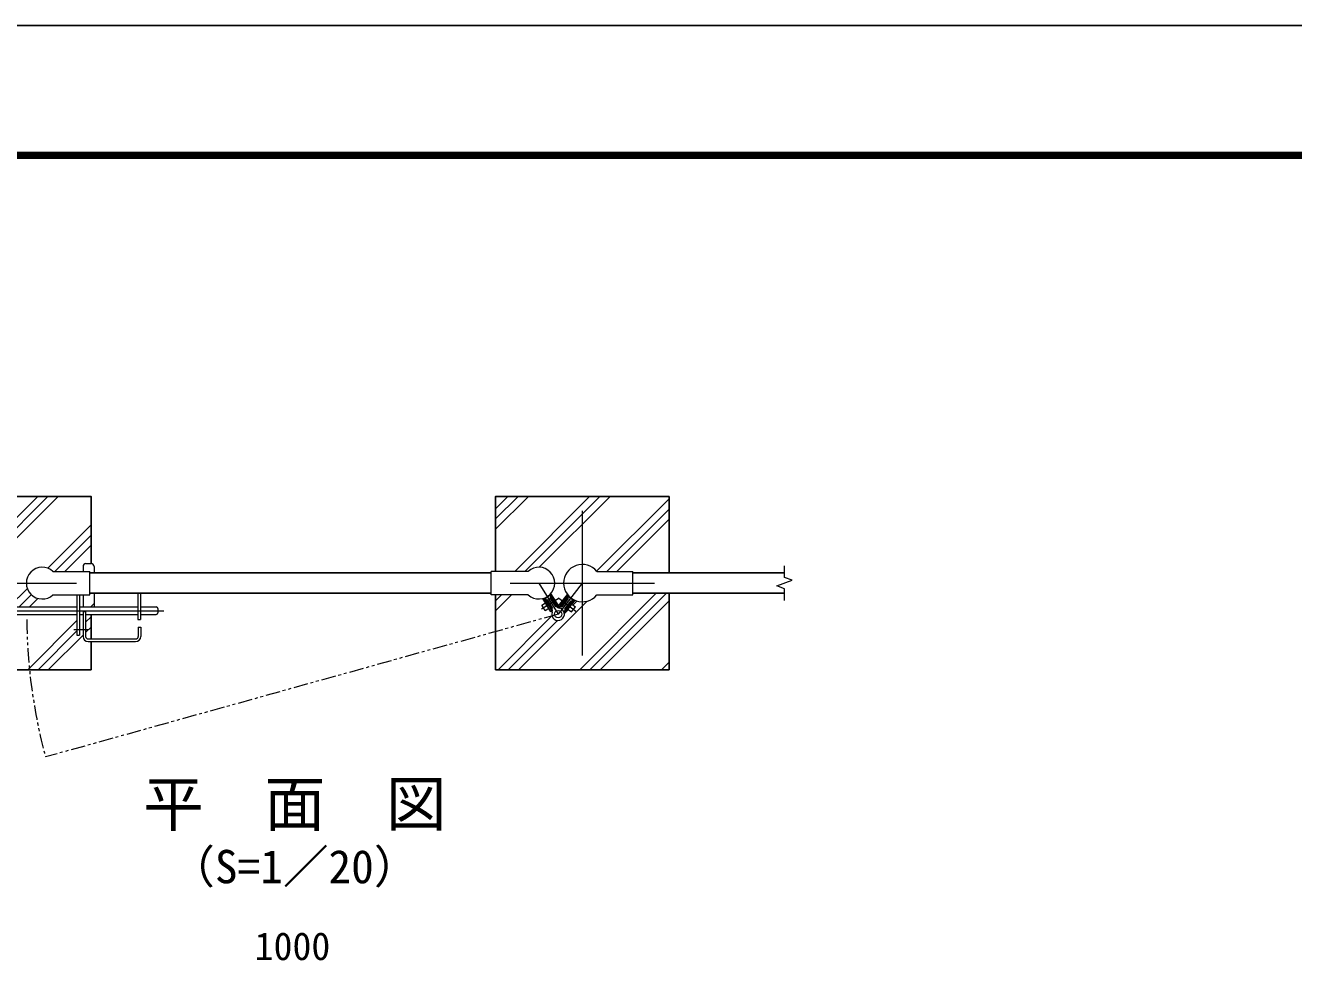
# Model space of a CAD drawing. Units: millimetres, scale not verified. Extents: x -4200 to 4200, y -2970 to 2970.
# Drawn here: x -2565 to -371, y 1352 to 2970 of the extents above; entities that cross this region are included whole.
import ezdxf
from ezdxf.enums import TextEntityAlignment as Align

# ---------------------------------------------------------------- set-up
doc = ezdxf.new("R2010")
doc.units = ezdxf.units.MM
doc.header["$LTSCALE"] = 10
doc.linetypes.add('USER1', pattern=[50.8, 31.75, -6.35, 6.35, -6.35])
doc.linetypes.add('USER2', pattern=[5, 2.5, -0.5, 0.5, -0.5, 0.5, -0.5])
for name, color, linetype, lineweight in [('0-0_D-TTL-TXT', 7, 'Continuous', 25), ('0-1_D-BMK', 2, 'USER1', 13), ('0-2_D-STR1', 1, 'Continuous', 25), ('0-3_D-STR3', 3, 'Continuous', 13), ('0-4_D-DCR-HCH', 7, 'Continuous', 13), ('0-6_D-STR4', 7, 'Continuous', 25), ('0-7_D-STR-DIM', 7, 'Continuous', 13), ('0-C_D-TTL', 7, 'Continuous', 25)]:
    doc.layers.add(name, color=color, linetype=linetype, lineweight=lineweight)
doc.styles.add('ＭＳ ゴシック', font='')
doc.styles.get('ＭＳ ゴシック').set_extended_font_data('MS Gothic')

msp = doc.modelspace()

# ---------------------------------------------------------------- linework, layer by layer
at = {"layer": '0-1_D-BMK'}
for p, q in [((-1601.55, 2129.85), (-1601.55, 1879.85)), ((-2726.55, 2004.85), (-2476.55, 2004.85)), ((-1726.55, 2004.85), (-1476.55, 2004.85)), ((-1676.7, 2004.85), (-1643.28, 1951.04)), ((-1601.55, 2004.85), (-1643.28, 1951.04)), ((-1641.7, 1978.85), (-1672.14, 1959.95)), ((-1642.06, 1978.95), (-1612.61, 1956.11)), ((-2642.86, 1957.15), (-2325.2, 1957.15)), ((-2481.32, 1924.65), (-2456.18, 1924.65))]:
    msp.add_line(p, q, dxfattribs=at)
at = {"layer": '0-1_D-BMK', "linetype": 'USER2'}
msp.add_line((-1643.28, 1951.04), (-2530.29, 1703.98), dxfattribs=at)
msp.add_arc((-1608.28, 1951.04), 954.54, 180.5332, 195, dxfattribs=at)
at = {"layer": '0-2_D-STR1'}
for p, q in [((-2453.4, 2022.35), (-1759.2, 2022.35)), ((-1514.05, 2022.35), (-1251.55, 2022.35)), ((-2453.4, 1987.35), (-1759.2, 1987.35)), ((-1514.05, 1987.35), (-1251.55, 1987.35))]:
    msp.add_line(p, q, dxfattribs=at)
at = {"layer": '0-3_D-STR3'}
for p, q in [((-2517.4, 2025.2), (-2453.4, 2025.2)), ((-2465.4, 2033.65), (-2465.4, 2025.2)), ((-2460.4, 2038.65), (-2451.4, 2038.65)), ((-2446.4, 2033.65), (-2446.4, 2022.35)), ((-1695.19, 2025.2), (-1759.2, 2025.2)), ((-1576.4, 2025.2), (-1514.05, 2025.2)), ((-2471.4, 1984.5), (-2471.4, 1914.65)), ((-2465.4, 1984.5), (-2465.4, 1963.65)), ((-2446.4, 1987.35), (-2446.4, 1963.65)), ((-2370.4, 1987.35), (-2370.4, 1942.15)), ((-2365.9, 1987.35), (-2365.9, 1942.15)), ((-1655.74, 1955.37), (-1669.92, 1978.2)), ((-1653.81, 1956.62), (-1667.63, 1978.89)), ((-1665.3, 1978.91), (-1665.62, 1977.54)), ((-1665.62, 1977.54), (-1653.98, 1958.79)), ((-1665.3, 1978.91), (-1658.5, 1983.14)), ((-1664.3, 1975.41), (-1662.6, 1976.47)), ((-1662.6, 1976.47), (-1653.1, 1961.18)), ((-1658.5, 1983.14), (-1657.12, 1982.81)), ((-1657.5, 1979.63), (-1655.8, 1980.69)), ((-1657.5, 1979.63), (-1648.01, 1964.34)), ((-1643.61, 1962.95), (-1657.44, 1985.22)), ((-1657.12, 1982.81), (-1645.48, 1964.07)), ((-1641.66, 1964.17), (-1655.81, 1986.96)), ((-1642.52, 1965.55), (-1627.26, 1985.23)), ((-1641.71, 1962.85), (-1625.77, 1983.41)), ((-1626.16, 1978.01), (-1637.19, 1963.78)), ((-1632.22, 1955.5), (-1616.28, 1976.06)), ((-1618.31, 1975.08), (-1631.83, 1957.64)), ((-1630.4, 1954.09), (-1614.15, 1975.06)), ((-1627.74, 1979.23), (-1626.16, 1978.01)), ((-1624.81, 1981.38), (-1618.48, 1976.48)), ((-1618.48, 1976.48), (-1618.31, 1975.08)), ((-2599.25, 1963.65), (-2475.9, 1963.65)), ((-2471.4, 1963.65), (-2370.4, 1963.65)), ((-2465.4, 1955.65), (-2465.4, 1912.65)), ((-2465.4, 1955.65), (-2460.9, 1955.65)), ((-2460.9, 1955.65), (-2460.9, 1912.65)), ((-2365.9, 1963.65), (-2338.9, 1963.65)), ((-2335.9, 1960.65), (-2335.9, 1953.65)), ((-1671.61, 1966.71), (-1665.23, 1970.66)), ((-1665.8, 1957.36), (-1671.61, 1966.71)), ((-1665.8, 1957.36), (-1659.43, 1961.32)), ((-1663.28, 1971.88), (-1662.43, 1972.4)), ((-1656.63, 1963.06), (-1662.43, 1972.4)), ((-1657.48, 1962.53), (-1656.63, 1963.06)), ((-1653.81, 1956.62), (-1655.76, 1955.41)), ((-1654.8, 1960.12), (-1653.1, 1961.18)), ((-1648.01, 1964.34), (-1646.31, 1965.4)), ((-1643.61, 1962.95), (-1641.66, 1964.17)), ((-1641.71, 1962.85), (-1642.62, 1963.57)), ((-1638.77, 1965.01), (-1637.19, 1963.78)), ((-1621.42, 1974.33), (-1632.45, 1960.1)), ((-1632.45, 1960.1), (-1630.87, 1958.88)), ((-1632.22, 1955.5), (-1630.4, 1954.09)), ((-1628.84, 1961.5), (-1622.1, 1970.19)), ((-1628.84, 1961.5), (-1628.05, 1960.88)), ((-1626.23, 1959.47), (-1620.3, 1954.88)), ((-1622.1, 1970.19), (-1621.31, 1969.58)), ((-1621.42, 1974.33), (-1619.84, 1973.1)), ((-1620.3, 1954.88), (-1613.56, 1963.57)), ((-1619.49, 1968.17), (-1613.56, 1963.57)), ((-2599.25, 1950.65), (-2475.9, 1950.65)), ((-2471.4, 1950.65), (-2465.4, 1950.65)), ((-2460.9, 1950.65), (-2370.4, 1950.65)), ((-2370.4, 1942.15), (-2365.9, 1942.15)), ((-2365.9, 1950.65), (-2338.9, 1950.65)), ((-2369.9, 1928.65), (-2369.9, 1912.65)), ((-2369.9, 1928.65), (-2365.4, 1928.65)), ((-2365.4, 1928.65), (-2365.4, 1912.65)), ((-2456.4, 1908.15), (-2374.4, 1908.15)), ((-2456.4, 1903.65), (-2374.4, 1903.65))]:
    msp.add_line(p, q, dxfattribs=at)
for points in [[(-2517.4, 1984.5), (-2453.4, 1984.5), (-2453.4, 2025.2)], [(-1695.19, 1984.5), (-1759.2, 1984.5), (-1759.2, 2025.2)], [(-1576.4, 1984.5), (-1514.05, 1984.5), (-1514.05, 2025.2)], [(-2475.9, 1984.5), (-2475.9, 1914.65), (-2471.4, 1914.65)], [(-1624.81, 1981.38), (-1626.21, 1981.21), (-1639.73, 1963.77)]]:
    msp.add_lwpolyline(points, dxfattribs=at)
msp.add_circle((-1643.28, 1951.04), 6.3, dxfattribs=at)
for centre, radius, start, end in [((-2535.9, 2004.85), 27.5, 47.73142, 312.26858), ((-2460.4, 2033.65), 5, 90, 180), ((-2451.4, 2033.65), 5, 0, 90), ((-1676.7, 2004.85), 27.5, 227.73142, 132.26858), ((-1601.55, 2004.85), 32.35, 38.9806, 321.0194), ((-2338.9, 1960.65), 3, 0, 90), ((-2338.9, 1953.65), 3, 270, 0), ((-1643.28, 1951.04), 10.8, 161.10578, 82.57528), ((-1658.22, 1956.15), 5, 341.10578, 31.84053), ((-1641.23, 1966.7), 5, 211.84053, 262.57528), ((-1643.68, 1966.83), 5, 281.21846, 322.21032), ((-1627.88, 1954.58), 5, 142.21032, 192.94508), ((-2456.4, 1912.65), 9, 180, 270), ((-2456.4, 1912.65), 4.5, 180, 270), ((-2374.4, 1912.65), 4.5, 270, 0), ((-2374.4, 1912.65), 9, 270, 0)]:
    msp.add_arc(centre, radius, start, end, dxfattribs=at)
at = {"layer": '0-4_D-DCR-HCH'}
for p, q in [((-2673.44, 2025.2), (-2543.79, 2154.85)), ((-2655.76, 2025.2), (-2526.11, 2154.85)), ((-2638.08, 2025.2), (-2508.43, 2154.85)), ((-1751.55, 2098.21), (-1694.9, 2154.85)), ((-1751.55, 2115.89), (-1712.58, 2154.85)), ((-1751.55, 2133.57), (-1730.26, 2154.85)), ((-1718.49, 2025.2), (-1588.84, 2154.85)), ((-1700.81, 2025.2), (-1571.16, 2154.85)), ((-1676.01, 2032.33), (-1553.48, 2154.85)), ((-1576.73, 2025.54), (-1451.55, 2150.72)), ((-1559.39, 2025.2), (-1451.55, 2133.05)), ((-1541.71, 2025.2), (-1451.55, 2115.37)), ((-2526.53, 2030.69), (-2451.55, 2105.67)), ((-2514.34, 2025.2), (-2451.55, 2088)), ((-2496.66, 2025.2), (-2451.55, 2070.32)), ((-2593.57, 1963.65), (-2561.68, 1995.54)), ((-2575.89, 1963.65), (-2554.66, 1984.88)), ((-2558.21, 1963.65), (-2543.37, 1978.49)), ((-1751.55, 1956.79), (-1723.83, 1984.5)), ((-1751.55, 1974.47), (-1741.51, 1984.5)), ((-1606, 1854.85), (-1473.5, 1987.35)), ((-1588.32, 1854.85), (-1455.82, 1987.35)), ((-2452.15, 1963.65), (-2446.4, 1969.4)), ((-1712.06, 1854.85), (-1593.17, 1973.74)), ((-1632.56, 1952.03), (-1630.46, 1954.13)), ((-1630.07, 1954.53), (-1625.6, 1958.99)), ((-1617.76, 1966.83), (-1610.65, 1973.95)), ((-1570.64, 1854.85), (-1451.55, 1973.95)), ((-2460.9, 1937.23), (-2451.55, 1946.58)), ((-1729.74, 1854.85), (-1644.27, 1940.32)), ((-2543.27, 1854.85), (-2475.9, 1922.23)), ((-2525.59, 1854.85), (-2465.4, 1915.05)), ((-2460.9, 1919.55), (-2451.55, 1928.9)), ((-1464.57, 1854.85), (-1451.55, 1867.88))]:
    msp.add_line(p, q, dxfattribs=at)
for points in [[(-2560.95, 1854.85), (-2558.1, 1857.7), (-2475.9, 1939.9)], [(-1747.42, 1854.85), (-1654.15, 1948.12), (-1653.76, 1948.51)]]:
    msp.add_lwpolyline(points, dxfattribs=at)
at = {"layer": '0-6_D-STR4'}
for p, q in [((-1451.55, 2154.85), (-1451.55, 2022.35)), ((-2451.55, 1908.15), (-2451.55, 1950.65))]:
    msp.add_line(p, q, dxfattribs=at)
for points in [[(-2451.55, 2038.65), (-2451.55, 2154.85), (-2751.55, 2154.85)], [(-1751.55, 2025.2), (-1751.55, 2154.85), (-1451.55, 2154.85)], [(-2751.55, 1987.35), (-2751.55, 1854.85), (-2451.55, 1854.85), (-2451.55, 1903.65)], [(-1451.55, 1987.35), (-1451.55, 1854.85), (-1751.55, 1854.85), (-1751.55, 1984.5)]]:
    msp.add_lwpolyline(points, dxfattribs=at)
at = {"layer": '0-7_D-STR-DIM'}
for p, q in [((-1251.55, 2014.47), (-1251.55, 2034.85)), ((-1264.76, 2000.04), (-1238.33, 2009.66)), ((-1251.55, 1995.23), (-1264.76, 2000.04)), ((-1238.33, 2009.66), (-1251.55, 2014.47)), ((-1251.55, 1974.85), (-1251.55, 1995.23))]:
    msp.add_line(p, q, dxfattribs=at)
at = {"layer": '0-C_D-TTL', "color": 2}
msp.add_lwpolyline([(-4200, 2970), (4200, 2970), (4200, -2970), (-4200, -2970)], close=True, dxfattribs=at)
at = {"layer": '0-C_D-TTL'}
for points in [[(-3930, 2750), (3930, 2750), (3930, -2750), (-3930, -2750)], [(-3927.5, 2747.5), (3927.5, 2747.5), (3927.5, -2747.5), (-3927.5, -2747.5)], [(-3925, 2745), (3925, 2745), (3925, -2745), (-3925, -2745)], [(-3922.5, 2742.5), (3922.5, 2742.5), (3922.5, -2742.5), (-3922.5, -2742.5)], [(-3920, 2740), (3920, 2740), (3920, -2740), (-3920, -2740)]]:
    msp.add_lwpolyline(points, close=True, dxfattribs=at)

# ---------------------------------------------------------------- texts
at = {"layer": '0-0_D-TTL-TXT', "style": 'ＭＳ ゴシック'}
for s, height, p in [('平\u3000面\u3000図', 76.98, (-2361.44, 1561.33)), ('（S=1／20）', 57.7, (-2315.96, 1468.13))]:
    msp.add_text(s, height=height, dxfattribs=at).set_placement(p, align=Align.BOTTOM_LEFT)
at = {"layer": '0-7_D-STR-DIM', "style": 'ＭＳ ゴシック'}
msp.add_text('1000', height=48.09, dxfattribs=at).set_placement((-2168.45, 1338.12), align=Align.BOTTOM_LEFT)

doc.saveas('drawing.dxf')
